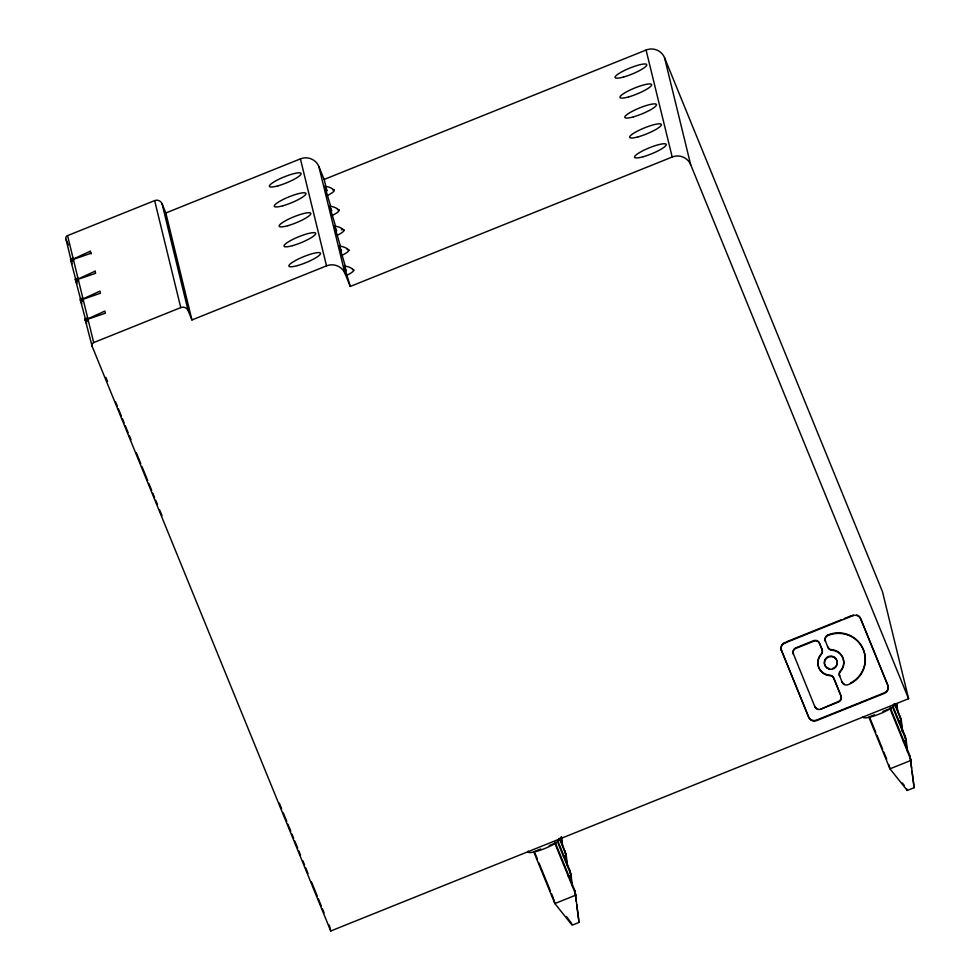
<?xml version="1.0" encoding="UTF-8"?>
<svg xmlns="http://www.w3.org/2000/svg" width="980" height="980" viewBox="0 0 980 980"><rect width="100%" height="100%" fill="white"/><g stroke="black" fill="none" stroke-linecap="round" stroke-linejoin="round"><path stroke-width="1.47" d="M85.726 320.129L80.678 301.191L83.312 300.125L87.673 317.973L85.027 319.039L92.108 346.246L330.738 931L908.595 698.703L690.667 164.665A14.222 13.965 -13.7 0 0 672.194 157.021L350.276 286.442L344.997 273.493A14.222 13.965 -13.7 0 0 326.524 265.862L191.945 319.958L165.828 212.979L162.031 203.668A5.684 5.586 -13.7 0 0 154.644 200.618L67.559 235.617L73.059 258.144L70.425 259.21L70.94 261.305L73.574 260.239L77.934 278.087A2.842 2.793 -13.7 0 0 76.354 281.738L70.683 260.251L90.209 251.248L91.275 253.832M80.421 300.137L99.948 291.134L100.462 293.24L80.421 300.137L81.475 302.722M85.285 320.08L104.823 311.077L105.338 313.184L85.285 320.08L86.35 322.665M165.828 212.979L300.394 158.882A14.222 13.965 -13.7 0 1 318.868 166.514L324.147 179.45L326.952 190.904L324.748 186.384L330.774 206.584M80.862 300.199L75.301 279.153L77.934 278.087M324.147 179.45L646.065 50.041A14.222 13.965 -13.7 0 1 664.538 57.673L882.478 591.712L908.595 698.703M75.803 281.248L78.449 280.182L82.798 298.03A2.842 2.793 -13.7 0 0 81.218 301.681M82.798 298.03L80.164 299.096L80.678 301.191M85.542 321.134L88.188 320.068L93.688 342.596A2.842 2.793 -13.7 0 0 92.108 346.246M93.688 342.596L180.761 307.598A5.684 5.586 -13.7 0 1 188.148 310.648L191.945 319.958M786.144 641.937L841.416 619.715M844.258 618.576L851.338 615.722M784.858 643.027L852.894 615.685A6.003 5.892 -13.7 0 1 860.673 618.895L887.905 685.608A6.003 5.892 -13.7 0 1 884.56 693.301L816.536 720.655A6.003 5.892 -13.7 0 1 808.745 717.433L781.391 650.193A6.003 5.892 -13.7 0 1 784.723 642.5L784.858 643.027A6.003 5.892 -13.7 0 0 781.513 650.72M795.785 647.854L813.633 640.675A4.496 4.422 -13.7 0 1 819.476 643.088L822.134 649.814A4.496 4.422 -13.7 0 1 821.289 654.444A12.997 12.764 -13.7 0 0 829.962 675.71A4.496 4.422 -13.7 0 1 833.821 678.442L841.085 696.229A4.496 4.422 -13.7 0 1 838.574 701.999L820.726 709.177A4.496 4.422 -13.7 0 1 814.882 706.764L793.286 653.611A4.496 4.422 -13.7 0 1 795.785 647.854L795.907 648.368A4.496 4.422 -13.7 0 0 793.408 654.138L793.286 653.611M827.806 634.979L827.929 635.505A4.496 4.422 -13.7 0 0 825.43 641.263L825.295 640.749A4.496 4.422 -13.7 0 1 827.806 634.979L828.137 634.844A27.06 26.57 -13.7 0 1 862.804 648.27A27.06 26.57 -13.7 0 1 850.432 683.06M795.907 648.368L813.768 641.189A4.496 4.422 -13.7 0 1 819.611 643.615L822.134 649.814M827.929 635.505L828.259 635.371A27.06 26.57 -13.7 0 1 863.405 649.887A27.06 26.57 -13.7 0 1 848.349 684.591L848.019 684.726A4.496 4.422 -13.7 0 1 842.175 682.313L839.517 675.575A4.496 4.422 -13.7 0 1 840.362 670.957A12.997 12.764 -13.7 0 0 831.689 649.691A4.496 4.422 -13.7 0 1 827.831 646.959L827.965 647.474A4.496 4.422 -13.7 0 0 831.812 650.218A12.997 12.764 -13.7 0 1 840.485 671.471A4.496 4.422 -13.7 0 0 839.639 676.102L839.517 675.575M822.012 649.299A4.496 4.422 -13.7 0 1 821.167 653.917A12.997 12.764 -13.7 0 0 829.84 675.183A4.496 4.422 -13.7 0 1 833.698 677.915L840.95 695.702A4.496 4.422 -13.7 0 1 838.451 701.472L820.726 709.177M781.391 650.193L808.61 716.907A6.003 5.892 -13.7 0 0 816.401 720.129L884.438 692.774A6.003 5.892 -13.7 0 0 887.77 685.094L860.55 618.368A6.003 5.892 -13.7 0 0 856.765 614.962M540.776 848.974L533.745 851.804L554.864 903.56L572.149 925.181L579.119 922.388L574.942 890.881L554.974 841.93M549.216 845.581L554.851 843.315L575.971 895.071L554.864 903.56L553.835 899.37M874.479 714.824L868.856 717.091L889.963 768.835L907.26 790.468L914.217 787.663L910.053 756.168L890.073 707.217M882.919 711.431L888.554 709.177M563.414 856.312L566.232 855.185L560.07 838.414M898.525 721.598L901.343 720.471L895.181 703.701M568.29 876.255L571.095 875.128L570.078 870.938L557.522 840.166M903.389 741.542L906.206 740.414L905.189 736.225L892.633 705.453M70.683 260.251L90.724 253.355L90.209 251.248M902.421 782.983L904.222 785.421M566.416 916.472L571.806 923.797M330.811 208.52L329.623 206.327A14.222 13.965 -13.7 0 1 339.154 210.259M335.675 228.45L334.474 226.025L340.513 246.47M340.55 248.393L339.337 245.968L345.389 266.413M345.413 268.336L344.201 265.911L350.276 286.442M331.044 209.046L331.816 210.847M335.907 228.989L336.691 230.79M345.646 268.875L346.43 270.664M341.028 249.496L341.555 250.733M105.84 377.337L107.567 381.428M894.495 703.689L901.343 720.471L902.568 731.092M892.511 706.85L906.206 740.414L907.431 751.035M889.963 708.601L911.082 760.358L889.963 768.835L888.946 764.657M870.105 718.499L875.814 732.489M876.965 735.282L882.662 749.271M883.813 752.064L886.667 759.059M825.295 640.749L827.965 647.474M559.384 838.402L566.232 855.185L567.457 865.806M557.399 841.563L571.095 875.128L572.32 885.749M535.007 853.213L537.285 858.811M539 863L550.417 890.979M551.556 893.772L553.271 897.974M67.559 235.617A2.842 2.793 -13.7 0 0 65.979 239.267L68.294 244.927M75.301 279.153L76.612 282.791M85.027 319.039L86.093 321.624A2.842 2.793 -13.7 0 1 87.673 317.973M115.517 401.751L117.245 405.965M118.384 408.783L121.263 415.814M122.414 418.632L124.129 422.858M125.281 425.663L128.147 432.707M129.299 435.512L131.026 439.738M136.196 452.405L140.789 463.663M141.929 466.468L147.674 480.543M148.825 483.361L151.692 490.392M152.843 493.21L154.571 497.424M155.71 500.241L157.437 504.455M159.728 510.09L162.031 515.713M279.312 803.098L281.603 808.733M283.33 812.947L286.773 821.399M287.924 824.205L290.791 831.248M291.942 834.054L293.669 838.28M294.809 841.097L297.687 848.129M298.827 850.946L300.554 855.16M302.857 860.795L304.572 865.009M305.723 867.827L308.014 873.45M311.469 881.89L317.202 895.965M318.353 898.783L321.22 905.814M322.371 908.632L324.098 912.846M335.65 226.527L329.648 206.413M913.887 786.291L914.217 787.663M906.917 789.084L907.26 790.468M852.894 615.685L852.759 615.158A6.003 5.892 -13.7 0 1 853.274 614.975M842.175 682.313L842.053 681.786A4.496 4.422 -13.7 0 0 844.454 684.187M664.538 57.673L690.667 164.665M814.882 706.764L814.76 706.237A4.496 4.422 -13.7 0 0 817.59 708.797M646.065 50.041L672.194 157.021M578.776 921.004L579.119 922.388M318.868 166.514L344.997 273.493M300.394 158.882L326.524 265.862M162.031 203.668L188.148 310.648M154.644 200.618L180.761 307.598M329.28 925.059L330.738 931M65.979 239.267L71.136 260.386M910.053 756.168L911.584 768.21M911.976 771.223L913.691 784.784M905.189 736.225L906.524 746.772M900.314 716.282L902.237 731.35M896.406 703.873L896.786 706.886M574.942 890.881L576.289 901.429M576.669 904.43L578.58 919.497M570.078 870.938L570.458 873.952M570.838 876.965L571.413 881.486M565.203 850.995L566.55 861.543M561.099 837.079L561.675 841.6M896.823 703.567L897.864 712.668M561.54 836.761L562.581 845.863M332.6 189.765A13.034 2.425 -22.2 0 1 327.969 195.216M324.748 186.384A14.222 13.965 -13.7 0 1 334.29 190.328M71.479 261.795A2.842 2.793 -13.7 0 1 73.059 258.144M71.993 263.889A2.842 2.793 -13.7 0 1 73.574 260.239M337.475 209.708A13.034 2.425 -22.2 0 1 332.832 215.159M341.346 229.724A13.034 2.425 -22.2 0 1 337.708 235.102M334.486 226.257A14.222 13.965 -13.7 0 1 344.029 230.202M347.214 249.594A13.034 2.425 -22.2 0 1 342.571 255.045M339.349 246.201A14.222 13.965 -13.7 0 1 348.892 250.145M76.857 283.832A2.842 2.793 -13.7 0 1 78.449 280.182M86.595 323.719A2.842 2.793 -13.7 0 1 88.188 320.068M81.732 303.776A2.842 2.793 -13.7 0 1 83.312 300.125M352.494 269.537A13.034 2.438 -22.2 0 1 347.484 274.988M344.225 266.144A14.222 13.965 -13.7 0 1 353.768 270.088M829.484 668.703A6.493 6.382 -13.7 0 1 825.258 659.099A6.493 6.382 -13.7 0 1 835.928 658.523A6.493 6.382 -13.7 0 1 832.62 668.544M894.177 703.861A17.064 3.197 -22.2 0 1 880.812 713.428A17.064 3.197 -22.2 0 1 863.049 716.87M558.796 838.488A17.064 3.197 -22.2 0 1 545.309 848.3A17.064 3.197 -22.2 0 1 528.073 851.155M95.085 271.19L75.546 280.194L95.599 273.298L95.085 271.19M623.672 76.979A17.064 3.197 -22.2 0 0 646.751 64.717A17.064 3.197 -22.2 0 0 622.337 71.54A17.064 3.197 -22.2 0 0 623.672 76.979M278.002 185.82A17.064 3.197 -22.2 0 0 301.081 173.558A17.064 3.197 -22.2 0 0 276.666 180.381A17.064 3.197 -22.2 0 0 278.002 185.82M282.865 205.763A17.064 3.197 -22.2 0 0 305.956 193.489A17.064 3.197 -22.2 0 0 281.542 200.324A17.064 3.197 -22.2 0 0 282.865 205.763M628.535 96.922A17.064 3.197 -22.2 0 0 651.627 84.66A17.064 3.197 -22.2 0 0 627.212 91.483A17.064 3.197 -22.2 0 0 628.535 96.922M287.74 225.706A17.064 3.197 -22.2 0 0 310.819 213.432A17.064 3.197 -22.2 0 0 286.405 220.267A17.064 3.197 -22.2 0 0 287.74 225.706M633.411 116.865A17.064 3.197 -22.2 0 0 656.49 104.591A17.064 3.197 -22.2 0 0 632.076 111.426A17.064 3.197 -22.2 0 0 633.411 116.865M292.604 245.637A17.064 3.197 -22.2 0 0 315.695 233.375A17.064 3.197 -22.2 0 0 291.281 240.198A17.064 3.197 -22.2 0 0 292.604 245.637M643.149 156.739A17.064 3.197 -22.2 0 0 666.229 144.477A17.064 3.197 -22.2 0 0 641.814 151.3A17.064 3.197 -22.2 0 0 643.149 156.739M638.274 136.808A17.064 3.197 -22.2 0 0 661.365 124.534A17.064 3.197 -22.2 0 0 636.951 131.369A17.064 3.197 -22.2 0 0 638.274 136.808M297.479 265.58A17.064 3.197 -22.2 0 0 320.558 253.318A17.064 3.197 -22.2 0 0 296.144 260.141A17.064 3.197 -22.2 0 0 297.479 265.58M829.043 669.095A6.493 6.382 -13.7 0 0 837.202 661.427A6.493 6.382 -13.7 0 0 826.434 658.364A6.493 6.382 -13.7 0 0 829.043 669.095"/></g></svg>
